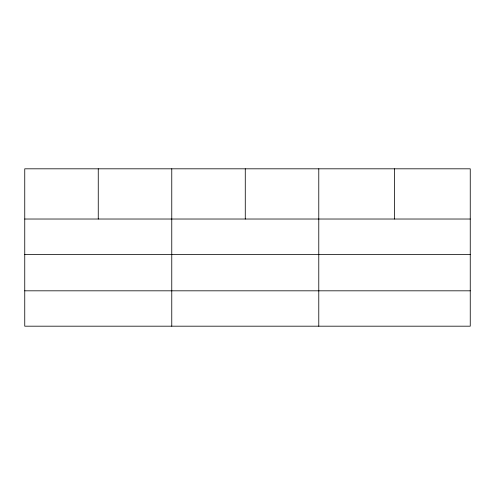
<?xml version="1.0" encoding="UTF-8"?>
<svg xmlns="http://www.w3.org/2000/svg" width="495" height="495" viewBox="0 0 495 495"><rect width="100%" height="100%" fill="white"/><g stroke="black" fill="none" stroke-linecap="round" stroke-linejoin="round"><path stroke-width="0.74" d="M470.25 254.387L470.25 168.814L24.75 168.814L24.75 326.186L470.25 326.186L470.25 254.387L24.75 254.387M24.75 219.025L470.25 219.025M24.75 290.819L470.25 290.819M394.515 168.814L394.515 219.025M318.78 168.814L318.78 326.186M245.273 168.814L245.273 219.025M171.765 168.814L171.765 326.186M98.258 168.814L98.258 219.025"/></g></svg>
